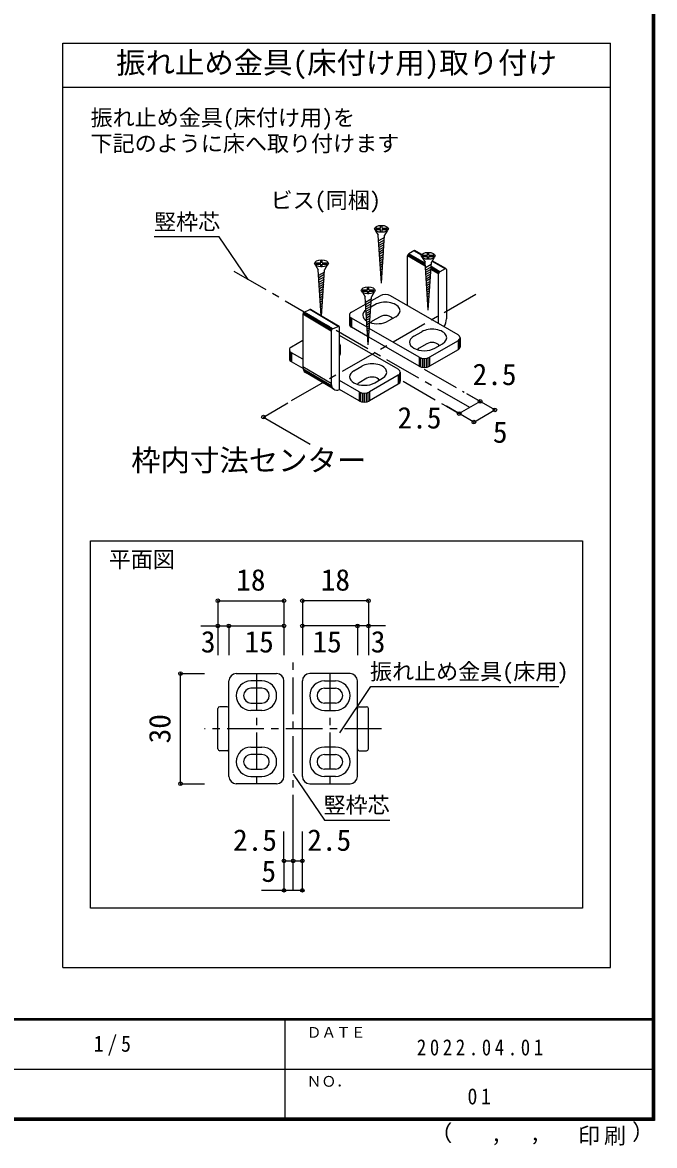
# Model space of a CAD drawing. Units: millimetres, scale not verified, with parts at other scales. Extents: x -973 to 977, y -718 to 696.
# Drawn here: x 546 to 977, y -718 to 47 of the extents above; entities that cross this region are included whole.
import ezdxf
from ezdxf.enums import TextEntityAlignment as Align

# ---------------------------------------------------------------- set-up
doc = ezdxf.new("R2010")
doc.units = ezdxf.units.MM
doc.header["$LTSCALE"] = 5
doc.header["$PDMODE"] = 32
doc.header["$PDSIZE"] = 2.5
doc.linetypes.add('CHAIN1', pattern=[8, 5, -1, 1, -1])
for name, color, linetype in [('0-7_金物', 7, 'Continuous'), ('0-A_文字', 3, 'Continuous'), ('0-B_寸法', 7, 'Continuous'), ('1-4_枠', 4, 'CHAIN1'), ('1-7_金物', 7, 'Continuous'), ('1-A_文字', 7, 'Continuous'), ('1-B_寸法', 7, 'Continuous'), ('F-1_枠', 6, 'Continuous'), ('F-A_文字', 7, 'Continuous')]:
    doc.layers.add(name, color=color, linetype=linetype)
doc.styles.add('ＭＳ ゴシック', font='')
doc.styles.get('ＭＳ ゴシック').set_extended_font_data('MS Gothic')

msp = doc.modelspace()

# ---------------------------------------------------------------- linework, layer by layer
at = {"layer": '0-7_金物'}
for p, q in [((786.793, -95.09), (788.618, -98.25)), ((786.899, -93.318), (786.899, -94.352)), ((786.899, -93.318), (790.262, -93.318)), ((786.899, -94.352), (790.262, -94.352)), ((790.778, -130.868), (788.618, -98.25)), ((790.262, -91.802), (791.295, -91.802)), ((790.262, -93.318), (790.262, -91.802)), ((790.262, -95.868), (790.262, -94.352)), ((790.262, -95.868), (791.295, -95.868)), ((790.778, -130.868), (792.939, -98.25)), ((791.295, -93.318), (791.295, -91.802)), ((791.295, -93.318), (794.658, -93.318)), ((791.295, -94.352), (794.658, -94.352)), ((791.295, -95.868), (791.295, -94.352)), ((794.764, -95.09), (792.939, -98.25)), ((794.658, -94.352), (794.658, -93.318)), ((792.835, -99.824), (788.871, -102.069)), ((792.727, -101.452), (788.971, -103.579)), ((792.619, -103.08), (789.071, -105.089)), ((792.512, -104.709), (789.171, -106.6)), ((792.404, -106.337), (789.271, -108.11)), ((792.296, -107.965), (789.371, -109.621)), ((792.188, -109.593), (789.471, -111.131)), ((792.08, -111.221), (789.571, -112.642)), ((791.972, -112.849), (789.671, -114.152)), ((791.864, -114.477), (789.771, -115.662)), ((808.456, -145.997), (808.456, -112.316)), ((820.617, -119.337), (808.456, -112.316)), ((820.597, -119.026), (808.486, -112.035)), ((820.573, -118.665), (808.575, -111.737)), ((820.547, -118.276), (808.715, -111.445)), ((820.521, -117.888), (808.898, -111.177)), ((820.497, -117.526), (809.111, -110.952)), ((812.876, -108.744), (809.34, -110.785)), ((820.477, -117.215), (809.34, -110.785)), ((817.998, -111.701), (812.876, -108.744)), ((818.09, -111.525), (813.104, -108.647)), ((818.158, -111.42), (813.317, -108.625)), ((818.184, -111.386), (813.501, -108.682)), ((818.613, -113.461), (820.437, -116.621)), ((818.718, -111.689), (818.718, -112.723)), ((818.718, -111.689), (822.081, -111.689)), ((818.718, -112.723), (822.081, -112.723)), ((822.081, -110.173), (823.115, -110.173)), ((822.081, -111.689), (822.081, -110.173)), ((822.081, -114.239), (822.081, -112.723)), ((822.081, -114.239), (823.115, -114.239)), ((823.115, -111.689), (823.115, -110.173)), ((823.115, -111.689), (826.478, -111.689)), ((823.115, -112.723), (826.478, -112.723)), ((823.115, -114.239), (823.115, -112.723)), ((826.583, -113.461), (824.759, -116.621)), ((826.478, -112.723), (826.478, -111.689)), ((745.982, -118.652), (747.807, -121.812)), ((746.088, -116.88), (749.451, -116.88)), ((746.088, -116.88), (746.088, -117.914)), ((746.088, -117.914), (749.451, -117.914)), ((749.88, -153.114), (747.807, -121.812)), ((749.451, -116.88), (749.451, -115.364)), ((749.451, -115.364), (750.485, -115.364)), ((749.451, -119.43), (749.451, -117.914)), ((749.451, -119.43), (750.485, -119.43)), ((750.048, -153.214), (752.129, -121.812)), ((750.485, -116.88), (750.485, -115.364)), ((750.485, -116.88), (753.848, -116.88)), ((753.953, -118.652), (752.129, -121.812)), ((753.848, -117.914), (753.848, -116.88)), ((791.756, -116.105), (789.871, -117.173)), ((791.649, -117.734), (789.971, -118.683)), ((791.541, -119.362), (790.071, -120.194)), ((791.433, -120.99), (790.171, -121.704)), ((822.598, -149.239), (820.437, -116.621)), ((824.655, -118.195), (820.69, -120.44)), ((824.547, -119.823), (820.79, -121.95)), ((824.439, -121.452), (820.89, -123.461)), ((822.598, -149.239), (824.759, -116.621)), ((829.669, -124.564), (824.433, -121.54)), ((829.699, -124.282), (824.452, -121.253)), ((829.788, -123.985), (824.475, -120.917)), ((829.928, -123.692), (824.498, -120.557)), ((830.111, -123.424), (824.522, -120.198)), ((830.324, -123.199), (824.544, -119.862)), ((830.553, -123.033), (824.564, -119.574)), ((834.089, -120.991), (825.199, -115.859)), ((834.318, -120.894), (825.298, -115.687)), ((834.531, -120.873), (825.361, -115.579)), ((834.714, -120.929), (825.382, -115.542)), ((834.089, -120.991), (830.553, -123.033)), ((834.973, -121.502), (834.973, -155.182)), ((752.024, -123.386), (748.06, -125.631)), ((751.916, -125.014), (748.16, -127.141)), ((751.809, -126.643), (748.26, -128.652)), ((751.701, -128.271), (748.36, -130.162)), ((751.593, -129.899), (748.46, -131.672)), ((791.325, -122.618), (790.271, -123.214)), ((791.217, -124.246), (790.371, -124.725)), ((791.109, -125.874), (790.472, -126.235)), ((791.001, -127.502), (790.572, -127.746)), ((824.331, -123.08), (820.991, -124.971)), ((824.223, -124.708), (821.091, -126.481)), ((824.116, -126.336), (821.191, -127.992)), ((824.008, -127.964), (821.291, -129.502)), ((823.9, -129.592), (821.391, -131.013)), ((829.669, -158.244), (829.669, -124.564)), ((751.485, -131.527), (748.56, -133.183)), ((751.377, -133.155), (748.66, -134.693)), ((751.269, -134.783), (748.76, -136.204)), ((751.161, -136.411), (748.86, -137.714)), ((777.802, -137.023), (779.626, -140.183)), ((777.907, -135.251), (781.27, -135.251)), ((777.907, -135.251), (777.907, -136.285)), ((777.907, -136.285), (781.27, -136.285)), ((781.27, -135.251), (781.27, -133.735)), ((781.27, -133.735), (782.304, -133.735)), ((781.27, -137.801), (781.27, -136.285)), ((782.304, -135.251), (782.304, -133.735)), ((782.304, -135.251), (785.667, -135.251)), ((785.773, -137.023), (783.948, -140.183)), ((785.667, -136.285), (785.667, -135.251)), ((823.792, -131.22), (821.491, -132.523)), ((823.684, -132.848), (821.591, -134.034)), ((823.576, -134.477), (821.691, -135.544)), ((823.468, -136.105), (821.791, -137.054)), ((751.054, -138.039), (748.96, -139.225)), ((750.946, -139.668), (749.06, -140.735)), ((750.838, -141.296), (749.16, -142.245)), ((750.73, -142.924), (749.26, -143.756)), ((750.622, -144.552), (749.36, -145.266)), ((770.449, -150.589), (779.952, -145.103)), ((781.787, -172.802), (779.626, -140.183)), ((783.844, -141.757), (779.879, -144.002)), ((783.736, -143.386), (779.98, -145.512)), ((783.628, -145.014), (780.08, -147.023)), ((781.27, -137.801), (782.304, -137.801)), ((781.787, -172.802), (783.948, -140.183)), ((783.768, -142.899), (789.895, -139.363)), ((842.928, -165.899), (796.966, -139.363)), ((823.361, -137.733), (821.891, -138.565)), ((823.253, -139.361), (821.991, -140.075)), ((823.145, -140.989), (822.091, -141.586)), ((823.037, -142.617), (822.191, -143.096)), ((822.929, -144.245), (822.291, -144.606)), ((756.597, -163.431), (737.313, -151.94)), ((737.313, -151.94), (737.313, -187.664)), ((756.629, -163.137), (737.346, -151.646)), ((756.725, -162.836), (737.441, -151.345)), ((756.877, -162.548), (737.593, -151.057)), ((757.075, -162.293), (737.792, -150.802)), ((757.306, -162.087), (738.023, -150.597)), ((738.271, -150.456), (742.101, -148.849)), ((757.554, -161.947), (738.271, -150.456)), ((761.384, -160.34), (742.101, -148.849)), ((761.632, -160.273), (742.349, -148.782)), ((761.863, -160.284), (742.58, -148.793)), ((762.062, -160.373), (742.778, -148.882)), ((750.514, -146.18), (749.461, -146.777)), ((750.406, -147.808), (749.561, -148.287)), ((750.298, -149.436), (749.661, -149.797)), ((750.191, -151.065), (749.761, -151.308)), ((768.985, -152.631), (768.985, -158.754)), ((783.52, -146.642), (780.18, -148.533)), ((783.413, -148.27), (780.28, -150.044)), ((783.305, -149.898), (780.38, -151.554)), ((783.197, -151.526), (780.48, -153.064)), ((786.359, -145.486), (783.487, -147.144)), ((822.821, -145.874), (822.391, -146.117)), ((757.554, -161.947), (761.384, -160.34)), ((769.155, -153.378), (769.155, -159.501)), ((769.655, -154.074), (769.655, -160.198)), ((770.449, -154.672), (770.449, -160.796)), ((780.989, -160.757), (770.449, -154.672)), ((783.089, -153.154), (780.58, -154.575)), ((782.981, -154.783), (780.68, -156.085)), ((782.873, -156.411), (780.78, -157.596)), ((782.765, -158.039), (780.88, -159.106)), ((782.658, -159.667), (780.98, -160.617)), ((789.895, -153.651), (784.591, -156.713)), ((800.501, -153.651), (795.198, -156.713)), ((756.597, -163.431), (756.597, -199.154)), ((762.342, -203.239), (762.342, -161.02)), ((802.117, -189.461), (762.342, -166.497)), ((781.411, -167.125), (770.449, -160.796)), ((782.55, -161.295), (781.08, -162.127)), ((782.442, -162.923), (781.18, -163.637)), ((782.334, -164.551), (781.28, -165.148)), ((782.226, -166.179), (781.38, -166.658)), ((782.118, -167.808), (781.48, -168.169)), ((816.411, -187.332), (782.136, -167.543)), ((816.411, -181.208), (782.527, -161.645)), ((812.876, -166.919), (818.179, -163.857)), ((844.392, -167.94), (844.392, -174.064)), ((729.638, -174.151), (737.313, -169.72)), ((762.619, -173.131), (762.619, -179.255)), ((782.01, -169.436), (781.581, -169.679)), ((821.714, -172.022), (816.411, -175.084)), ((842.928, -169.981), (823.482, -181.208)), ((827.018, -175.084), (832.321, -172.022)), ((842.928, -169.981), (842.928, -176.105)), ((843.722, -169.383), (843.722, -175.507)), ((844.222, -168.687), (844.222, -174.811)), ((728.174, -176.193), (728.174, -182.316)), ((728.344, -176.94), (728.344, -183.064)), ((728.844, -177.636), (728.844, -183.76)), ((737.313, -182.665), (729.638, -178.234)), ((729.638, -178.234), (729.638, -184.358)), ((816.411, -181.208), (816.411, -187.332)), ((817.447, -181.667), (817.447, -187.79)), ((818.653, -181.955), (818.653, -188.079)), ((819.947, -182.053), (819.947, -188.177)), ((821.241, -181.955), (821.241, -188.079)), ((822.447, -181.667), (822.447, -187.79)), ((842.928, -176.105), (823.482, -187.332)), ((823.482, -181.208), (823.482, -187.332)), ((737.417, -188.849), (729.638, -184.358)), ((756.597, -199.154), (737.313, -187.664)), ((756.792, -200.753), (737.509, -189.263)), ((757.366, -202.079), (738.083, -190.588)), ((772.065, -190.481), (777.368, -187.42)), ((758.279, -203.041), (738.996, -191.551)), ((775.6, -204.77), (762.342, -197.115)), ((780.904, -195.585), (775.6, -198.646)), ((802.117, -193.543), (782.671, -204.77)), ((786.207, -198.646), (791.51, -195.585)), ((802.117, -193.543), (802.117, -199.667)), ((802.911, -192.945), (802.911, -199.069)), ((803.411, -192.249), (803.411, -198.373)), ((803.581, -191.502), (803.581, -197.626)), ((775.6, -210.894), (762.342, -203.239)), ((775.6, -204.77), (775.6, -210.894)), ((776.636, -205.229), (776.636, -211.353)), ((777.842, -205.517), (777.842, -211.641)), ((779.136, -205.616), (779.136, -211.739)), ((780.43, -205.517), (780.43, -211.641)), ((781.636, -205.229), (781.636, -211.353)), ((802.117, -199.667), (782.671, -210.894)), ((782.671, -204.77), (782.671, -210.894)), ((592.791, -556.331), (592.791, -306.196)), ((927.65, -556.331), (592.791, -556.331))]:
    msp.add_line(p, q, dxfattribs=at)
for points in [[(750.485, -119.43), (750.485, -117.914), (753.848, -117.914)], [(782.304, -137.801), (782.304, -136.285), (785.667, -136.285)], [(592.791, -306.196), (927.65, -306.196), (927.65, -556.331)]]:
    msp.add_lwpolyline(points, dxfattribs=at)
for centre in [(790.778, -93.835), (822.598, -112.206), (749.968, -117.397), (781.787, -135.768)]:
    msp.add_ellipse(centre, major_axis=(4.71, 0), ratio=0.5, dxfattribs=at)
for centre, major_axis, ratio, start_param, end_param in [((809.34, -111.806), (0.625, 1.083), 0.57735, 0.7853982, 2.3561945), ((812.876, -109.765), (0.625, 1.083), 0.57735, 6.2831853, 7.0685835), ((834.089, -122.012), (0.625, 1.083), 0.57735, 5.4977871, 7.0685835), ((830.553, -124.053), (0.625, 1.083), 0.57735, 0.7853982, 2.3561945), ((793.43, -149.569), (10, 0), 0.57735, 5.4977871, 8.6393798), ((793.43, -141.404), (-5, 0), 0.57735, 3.9269908, 5.4977871), ((738.271, -151.538), (0.64, 1.074), 0.663414, 0.7318184, 2.3026147), ((742.101, -149.932), (0.64, 1.074), 0.663414, 6.2296055, 7.0150037), ((773.985, -152.631), (-5, 0), 0.57735, 5.4977871, 7.0685835), ((788.127, -152.631), (10, 0), 0.57735, 2.4831952, 3.8764508), ((793.43, -155.692), (5, 0), 0.57735, 0.2617994, 2.3561945), ((761.384, -161.422), (0.64, 1.074), 0.663414, 5.4442074, 7.0150037), ((773.985, -158.754), (-5, 0), 0.57735, 6.2831853, 7.0685835), ((788.127, -152.631), (10, 0), 0.57735, 4.1506266, 5.4977871), ((788.127, -158.754), (5, 0), 0.57735, 2.3561945, 2.7802255), ((829.669, -158.244), (3.75, 6.495), 0.57735, 4.712389, 5.4977871), ((757.554, -163.029), (0.64, 1.074), 0.663414, 0.7318184, 2.3026147), ((819.947, -171.002), (10, 0), 0.57735, 2.3561945, 5.4977871), ((825.25, -167.94), (10, 0), 0.57735, 5.4977871, 8.6393798), ((839.392, -167.94), (-5, 0), 0.57735, 2.3561945, 3.9269908), ((733.174, -176.193), (-5, 0), 0.57735, 5.4977871, 7.0685835), ((752.619, -173.131), (10, 0), 0.57735, 6.047146, 6.5192246), ((819.947, -177.125), (5, 0), 0.57735, 2.3561945, 2.7802255), ((825.25, -174.064), (5, 0), 0.57735, 0.2617994, 2.3561945), ((839.392, -174.064), (-5, 0), 0.57735, 2.3561945, 3.1415927), ((733.174, -182.316), (-5, 0), 0.57735, 6.2831853, 7.0685835), ((752.619, -179.255), (10, 0), 0.57735, 6.047146, 6.5192246), ((819.947, -179.167), (-5, 0), 0.57735, 0.7853982, 2.3561945), ((743.058, -185.253), (3.839, 6.443), 0.663414, 2.3026147, 3.0880129), ((779.136, -194.564), (10, 0), 0.57735, 2.3561945, 5.4977871), ((784.439, -191.502), (10, 0), 0.57735, 5.4977871, 8.6393798), ((798.581, -191.502), (-5, 0), 0.57735, 2.3561945, 3.9269908), ((819.947, -185.29), (-5, 0), 0.57735, 0.7853982, 2.3561945), ((779.136, -200.688), (5, 0), 0.57735, 2.3561945, 2.7802255), ((784.439, -197.626), (5, 0), 0.57735, 0.2617994, 2.3561945), ((798.581, -197.626), (-5, 0), 0.57735, 2.3561945, 3.1415927), ((762.342, -196.744), (3.839, 6.443), 0.663414, 2.3026147, 3.873411), ((779.136, -202.729), (-5, 0), 0.57735, 0.7853982, 2.3561945), ((779.136, -208.853), (-5, 0), 0.57735, 0.7853982, 2.3561945)]:
    msp.add_ellipse(centre, major_axis=major_axis, ratio=ratio, start_param=start_param, end_param=end_param, dxfattribs=at)
at = {"layer": '0-A_文字'}
for p, q in [((573.927, -596.633), (573.927, 32.5)), ((573.927, 32.5), (946.639, 32.5)), ((946.639, -596.633), (946.639, 32.5)), ((573.927, 2.5), (946.639, 2.5)), ((573.927, -596.633), (946.639, -596.633))]:
    msp.add_line(p, q, dxfattribs=at)
at = {"layer": '0-A_文字', "color": 4}
for p, q in [((680.409, -99.337), (636.005, -99.337)), ((700.094, -128.429), (680.409, -99.337)), ((762.378, -436.84), (783.602, -405.472)), ((783.602, -405.472), (911.59, -405.472)), ((730.763, -464.945), (751.987, -496.312)), ((751.987, -496.312), (796.392, -496.312))]:
    msp.add_line(p, q, dxfattribs=at)
at = {"layer": '0-B_寸法', "color": 4, "linetype": 'CHAIN1'}
for p, q in [((850.837, -215.46), (688.684, -121.841)), ((855.029, -138.5), (729.279, -211.102)), ((819.947, -189.373), (847.053, -205.023)), ((805.652, -197.626), (835.049, -214.598))]:
    msp.add_line(p, q, dxfattribs=at)
at = {"layer": '0-B_寸法', "color": 4}
for p, q in [((857.984, -211.334), (849.013, -206.154)), ((867.984, -217.107), (849.343, -206.345)), ((710.495, -221.946), (727.138, -212.337)), ((857.984, -211.334), (843.69, -219.587)), ((835.049, -214.598), (843.69, -219.587)), ((853.69, -225.36), (835.049, -214.598)), ((853.69, -225.36), (867.984, -217.107)), ((710.495, -221.946), (742.374, -240.352))]:
    msp.add_line(p, q, dxfattribs=at)
at = {"layer": '0-B_寸法'}
for p in [(857.984, -211.334), (710.495, -221.946), (843.69, -219.587), (867.984, -217.107), (853.69, -225.36)]:
    msp.add_point(p, dxfattribs=at)
at = {"layer": '1-4_枠'}
for p, q in [((730.721, -544.129), (730.721, -386.597)), ((705.721, -396.597), (705.721, -471.597)), ((755.721, -396.597), (755.721, -471.597)), ((790.721, -434.097), (670.267, -434.097))]:
    msp.add_line(p, q, dxfattribs=at)
at = {"layer": '1-7_金物'}
for p, q in [((691.971, -396.597), (719.471, -396.597)), ((769.471, -396.597), (741.971, -396.597)), ((686.971, -466.597), (686.971, -401.597)), ((709.471, -401.597), (701.971, -401.597)), ((724.471, -466.597), (724.471, -401.597)), ((736.971, -466.597), (736.971, -401.597)), ((751.971, -401.597), (759.471, -401.597)), ((774.471, -466.597), (774.471, -401.597)), ((709.471, -406.597), (701.971, -406.597)), ((751.971, -406.597), (759.471, -406.597)), ((679.471, -447.847), (679.471, -420.347)), ((685.721, -419.097), (680.721, -419.097)), ((701.971, -416.597), (709.471, -416.597)), ((759.471, -416.597), (751.971, -416.597)), ((775.721, -419.097), (780.721, -419.097)), ((781.971, -447.847), (781.971, -420.347)), ((709.471, -421.597), (701.971, -421.597)), ((751.971, -421.597), (759.471, -421.597)), ((685.721, -449.097), (680.721, -449.097)), ((701.971, -446.597), (709.471, -446.597)), ((759.471, -446.597), (751.971, -446.597)), ((775.721, -449.097), (780.721, -449.097)), ((709.471, -451.597), (701.971, -451.597)), ((751.971, -451.597), (759.471, -451.597)), ((701.971, -461.597), (709.471, -461.597)), ((759.471, -461.597), (751.971, -461.597)), ((719.471, -471.597), (691.971, -471.597)), ((701.971, -466.597), (709.471, -466.597)), ((741.971, -471.597), (769.471, -471.597)), ((759.471, -466.597), (751.971, -466.597))]:
    msp.add_line(p, q, dxfattribs=at)
for centre, radius, start, end in [((691.971, -401.597), 5, 90, 180), ((719.471, -401.597), 5, 0, 90), ((741.971, -401.597), 5, 90, 180), ((769.471, -401.597), 5, 0, 90), ((701.971, -411.597), 10, 90, 270), ((709.471, -411.597), 10, 270, 90), ((751.971, -411.597), 10, 90, 270), ((759.471, -411.597), 10, 270, 90), ((701.971, -411.597), 5, 90, 270), ((709.471, -411.597), 5, 270, 90), ((751.971, -411.597), 5, 90, 270), ((759.471, -411.597), 5, 270, 90), ((680.721, -420.347), 1.25, 90, 180), ((685.721, -420.347), 1.25, 0, 90), ((775.721, -420.347), 1.25, 90, 180), ((780.721, -420.347), 1.25, 0, 90), ((680.721, -447.847), 1.25, 180, 270), ((685.721, -447.847), 1.25, 270, 0), ((701.971, -456.597), 10, 90, 270), ((709.471, -456.597), 10, 270, 90), ((751.971, -456.597), 10, 90, 270), ((759.471, -456.597), 10, 270, 90), ((775.721, -447.847), 1.25, 180, 270), ((780.721, -447.847), 1.25, 270, 0), ((701.971, -456.597), 5, 90, 270), ((709.471, -456.597), 5, 270, 90), ((751.971, -456.597), 5, 90, 270), ((759.471, -456.597), 5, 270, 90), ((691.971, -466.597), 5, 180, 270), ((719.471, -466.597), 5, 270, 0), ((741.971, -466.597), 5, 180, 270), ((769.471, -466.597), 5, 270, 0)]:
    msp.add_arc(centre, radius, start, end, dxfattribs=at)
at = {"layer": '1-B_寸法', "color": 4}
for p, q in [((679.471, -346.989), (724.471, -346.989)), ((679.471, -346.989), (679.471, -364.097)), ((724.471, -346.989), (724.471, -364.097)), ((736.971, -346.989), (736.971, -364.097)), ((781.971, -346.989), (736.971, -346.989)), ((781.971, -346.989), (781.971, -364.097)), ((667.906, -364.097), (686.971, -364.097)), ((679.471, -364.097), (679.471, -384.097)), ((686.971, -364.097), (686.971, -384.097)), ((686.971, -364.097), (724.471, -364.097)), ((724.471, -364.097), (724.471, -384.097)), ((774.471, -364.097), (736.971, -364.097)), ((736.971, -364.097), (736.971, -384.097)), ((774.471, -364.097), (774.471, -384.097)), ((793.536, -364.097), (774.471, -364.097)), ((781.971, -364.097), (781.971, -384.097)), ((654.088, -396.597), (670.267, -396.597)), ((654.088, -471.597), (654.088, -396.597)), ((654.088, -471.597), (670.267, -471.597)), ((724.471, -524.113), (724.471, -504.113)), ((730.721, -524.113), (730.721, -504.113)), ((736.971, -524.113), (736.971, -504.113)), ((724.471, -524.113), (724.471, -544.129)), ((724.471, -524.113), (730.721, -524.113)), ((730.721, -524.113), (736.971, -524.113)), ((736.971, -544.129), (736.971, -524.113)), ((736.971, -544.129), (709.172, -544.129))]:
    msp.add_line(p, q, dxfattribs=at)
at = {"layer": '1-B_寸法'}
for p in [(679.471, -346.989), (724.471, -346.989), (736.971, -346.989), (781.971, -346.989), (679.471, -364.097), (686.971, -364.097), (724.471, -364.097), (736.971, -364.097), (774.471, -364.097), (781.971, -364.097), (654.088, -396.597), (654.088, -471.597), (724.471, -524.113), (730.721, -524.113), (736.971, -524.113), (724.471, -544.129), (736.971, -544.129)]:
    msp.add_point(p, dxfattribs=at)
at = {"layer": 'F-1_枠'}
for p, q in [((974.986, 695.833), (974.986, -700.833)), ((975.82, 695.833), (975.82, -700.833)), ((976.653, 695.833), (976.653, -700.833)), ((976.653, -631.667), (-973.347, -631.667)), ((976.653, -632.5), (-973.347, -632.5)), ((724.986, -632.5), (724.986, -699.167)), ((1.653, -665.833), (974.986, -665.834)), ((976.653, -699.167), (-973.347, -699.167)), ((976.653, -700), (-973.347, -700)), ((976.653, -700.833), (-973.347, -700.833))]:
    msp.add_line(p, q, dxfattribs=at)

# ---------------------------------------------------------------- texts
at = {"layer": '0-A_文字', "color": 7, "style": 'ＭＳ ゴシック'}
for s, height, p in [('振れ止め金具(床付け用)取り付け', 14.66, (610.283, 7.5)), ('振れ止め金具(床付け用)を', 11, (592.836, -26.959)), ('下記のように床へ取り付けます', 11, (592.836, -44.495)), ('平面図', 11, (605.233, -327.673))]:
    msp.add_text(s, height=height, dxfattribs=at).set_placement(p, align=Align.BOTTOM_LEFT)
at = {"layer": '0-B_寸法', "style": 'ＭＳ ゴシック'}
for s, height, p in [('ビス(同梱)', 11, (715.35, -83.171)), ('2.5', 14.66, (852.82, -204.611)), ('2.5', 14.66, (801.756, -234.143)), ('5', 14.66, (866.625, -243.873)), ('枠内寸法センター', 14.66, (620.484, -263.116))]:
    msp.add_text(s, height=height, dxfattribs=at).set_placement(p, align=Align.BOTTOM_LEFT)
at = {"layer": '1-A_文字', "style": 'ＭＳ ゴシック'}
for s, p in [('竪枠芯', (636.005, -97.838)), ('振れ止め金具(床用)', (783.007, -403.973)), ('竪枠芯', (751.392, -494.813))]:
    msp.add_text(s, height=11, dxfattribs=at).set_placement(p, align=Align.BOTTOM_LEFT)
at = {"layer": '1-B_寸法', "style": 'ＭＳ ゴシック'}
for s, p in [('18', (691.971, -344.489)), ('18', (749.471, -344.489)), ('3', (667.906, -386.597)), ('15', (697.596, -386.597)), ('15', (743.846, -386.597)), ('3', (783.536, -386.597)), ('2.5', (689.784, -521.613)), ('2.5', (740.313, -521.613)), ('5', (709.172, -542.74))]:
    msp.add_text(s, height=14.66, dxfattribs=at).set_placement(p, align=Align.BOTTOM_LEFT)
msp.add_text('30', height=14.66, rotation=90, dxfattribs=at).set_placement((651.588, -444.097), align=Align.BOTTOM_LEFT)
at = {"layer": 'F-A_文字', "style": 'ＭＳ ゴシック'}
for s, height, p in [('ＤＡＴＥ', 7.331, (739.986, -646.667)), ('ＮＯ．', 7.331, (739.986, -680.001)), ('（', 11, (823.992, -718.052)), ('）', 11, (961.387, -717.355)), (',', 11, (865.199, -718.052)), (',', 11, (891.686, -717.588))]:
    msp.add_text(s, height=height, dxfattribs=at).set_placement(p, align=Align.BOTTOM_LEFT)
at = {"layer": 'F-A_文字', "char_height": 11, "attachment_point": 7, "style": 'ＭＳ ゴシック'}
for s, insert in [('\\T1.38;\\W0.9;1/5', (594.986, -656.667)), ('\\T1.39;\\W0.85;2022.04.01', (814.898, -656.633)), ('\\T1.36;\\W0.9;01', (849.361, -690.001)), ('\\T1.17;印刷', (924.678, -717.82))]:
    msp.add_mtext(s, dxfattribs=dict(at, insert=insert))

doc.saveas('drawing.dxf')
